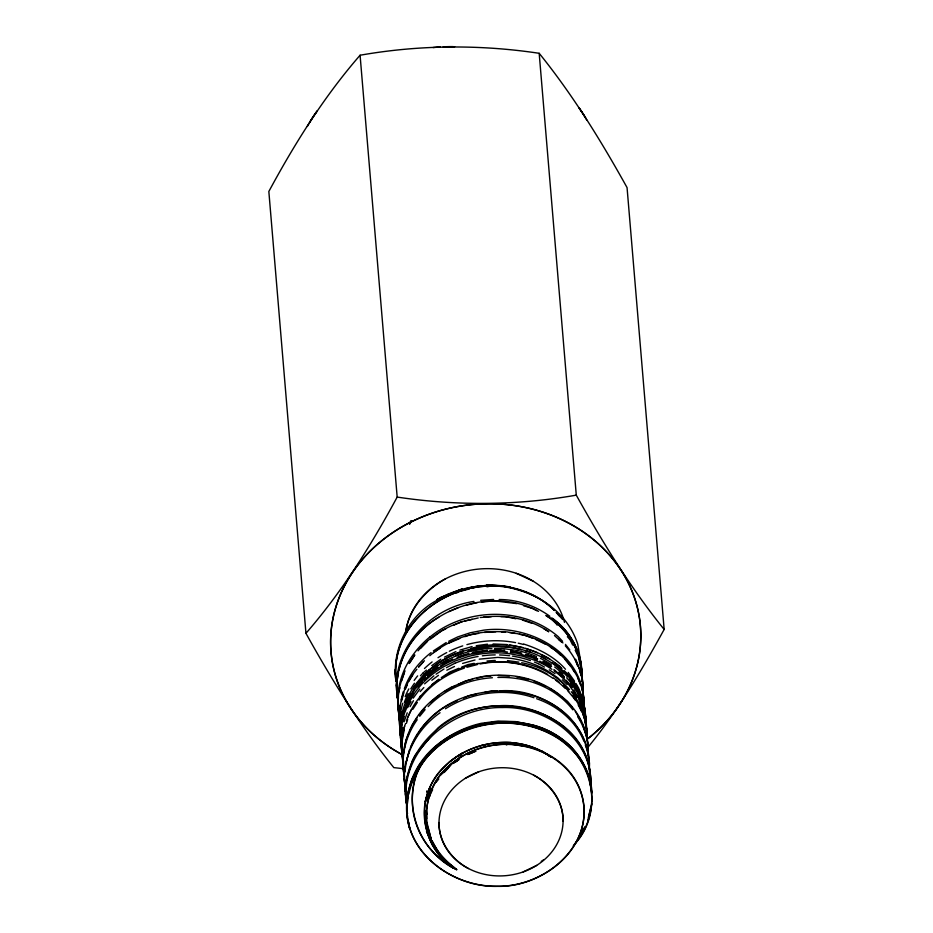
<?xml version="1.0" encoding="UTF-8"?>
<svg xmlns="http://www.w3.org/2000/svg" width="933" height="933" viewBox="0 0 933 933"><rect width="100%" height="100%" fill="white"/><g stroke="black" fill="none" stroke-linecap="round" stroke-linejoin="round"><path stroke-width="1.4" d="M591.942 801.412L591.965 797.388M401.482 740.079L401.423 748.464L402.555 753.864M401.505 737.28L402.776 727.495M584.303 703.412C583.708 691.166 579.708 678.723 572.419 668.786M589.329 771.521L589.458 763.054L587.312 750.494L585.353 745.14M398.321 701.674L398.741 712.765M398.368 698.899L398.461 693.359L399.86 687.808M590.577 785.714C593.668 739.228 545.443 705.838 502.409 707.541C450.149 706.468 396.222 753.374 407.278 808.153M407.464 815.477C411.15 857.579 454.756 885.942 494.688 886.233C538.329 888.123 586.974 854.441 583.953 807.383C579.031 750.645 504.543 727.775 460.715 757.269C427.99 775.346 414.392 822.101 438.522 852.447L431.874 840.54C437.309 852.389 446.592 861.87 456.855 869.661C456.738 870.023 450.709 864.366 450.324 864.541C418.451 840.96 418.812 789.411 449.858 765.212A78.78 68.739 -9.8 0 1 511.692 744.266L527.658 746.657A82.769 70.383 -7 0 1 567.8 769.795A81.008 69.439 -9 0 1 581.959 795.348C595.441 845.076 544.464 887.47 497.686 886.35C450.371 887.878 399.697 848.563 407.289 797.89C418.579 706.736 570.728 691.225 590.822 784.665M590.752 784.863C593.12 708.077 488.787 683.551 438.044 727.892L414.952 755.532L412.433 760.547L406.473 778.997L405.26 793.377L407.324 807.465M588.233 754.33C589.015 741.094 584.769 727.763 577.644 716.672M582.927 694.257C583.778 685.382 582.589 676.168 579.16 667.923M574.471 844.132C597.342 818.929 597.773 777.912 574.6 752.663C550.412 725.431 510.864 717.909 476.506 726.445C451.444 733.816 426.008 750.155 416.305 775.311C409.54 795.417 411.336 817.914 421.716 836.469C429.227 850.255 443.56 863.352 456.564 869.684C428.679 853.823 415.826 816.153 430.125 786.997L429.716 794.951L430.125 786.997C450.511 743.298 513.033 728.37 551.216 757.328M585.423 721.967C586.647 702.759 578.028 683.656 564.138 670.582M400.689 729.431L400.374 737.478L401.68 744.464M400.992 723.926L401.295 719.448M407.289 797.89L406.893 813.611M585.492 724.37L585.388 717.325M581.865 680.892L582.215 675.235L578.355 656.68L575.194 650.219M586.927 737.152C587.289 722.142 581.854 707.016 572.314 695.447M400.7 732.113L401.645 744.184L401.097 738.854M401.108 725.338L402.45 717.29M400.245 726.317L400.642 734.889M589.189 769.014C592.63 722.2 543.507 687.528 499.971 690.84M584.49 708.648L583.207 693.277L581.912 689.207M401.925 742.878L401.552 750.214L402.589 756.838M402.263 738.808L402.823 732.02L404.572 726.48M405.039 771.498C406.741 747.858 420.853 726.142 440.061 712.742M405.68 633.25C408.153 609.879 424.993 590.367 444.924 579.125M586.764 737.56L587.079 731.845L585.539 723.693M581.772 677.568C582.53 652.33 567.369 627.967 545.735 615.477M583.078 694.245C584.361 676.507 577.014 658.943 565.305 645.811M580.862 667.083L581.166 664.319L577.749 644.213A93.183 81.404 -4.1 0 0 517.99 589.924C460.75 571.952 388.431 617.599 396.175 681.137M591.802 803.884L587.813 820.352M400.758 729.944L400.724 735.379M402.158 719.04L403.464 713.698M405.12 768.244L404.141 775.638L405.423 791.872M405.703 763.987L409.237 751.065M401.213 725.524L401.575 722.83M402.135 718.795L403.336 713.5M590.717 807.686L588.42 817.238M591.72 800.479L592.128 797.598M408.444 796.91L406.695 808.141L407.511 813.728M408.876 794.1C421.051 733.839 498.444 706.106 550.54 733.805C592.443 753.596 606.555 811.535 573.34 845.636M401.272 722.025L400.385 727.332A93.16 81.381 -4.8 0 0 400.362 735.391M402.38 715.389L404.759 707.646M400.129 705.313L399.406 709.523L399.837 725.792M401.085 699.913L403.383 691.435M398.473 672.845L397.015 680.892L396.922 694.397L397.831 699.703M398.951 670.174C403.954 648.038 418.882 628.166 438.79 617.273M399.791 710.736L399.744 727.752L400.63 731.997L400.21 727.81M401.598 700.975L403.791 692.799M404.047 750.54L403.044 755.812L404.339 775.556M404.549 747.904L406.053 740.009L409.225 732.405M405.354 765.561L404.514 772.431M406.228 761.596L409.447 749.852M404.024 721.909L407.231 712.8M401.622 680.868L404.316 672.88M404.257 710.643L407.884 701.628M404.164 710.888C409.319 692.473 421.938 676.483 437.74 665.917M404.386 729.816C401.435 741.024 400.654 753.188 403.557 764.489M406.461 723.285L407.698 719.355M425.191 801.505L429.635 796.269L425.191 801.505L430.125 786.997M410.158 748.406C418.112 726.912 436.096 709.442 457.17 700.765M405.505 723.635C401.54 734.598 400.758 746.785 402.601 758.261M406.415 721.069C412.001 704.088 424.328 689.592 439.058 679.725M407.873 717.185L411.43 709.663M405.05 670.862C399.266 684.507 396.012 699.785 398.892 714.515M407.301 703.237L408.269 700.625A93.277 81.346 -5.4 0 1 410.975 695.68M404.351 688.846C409.144 674.396 419.15 661.847 431.093 652.61M406.695 702.561L411.091 694.035M405.948 702.957L407.441 700.007M410.287 729.874L412.398 724.801L417.144 717.804M405.528 688.881L407.266 684.974M409.004 681.067L412.736 674.991M410.065 706.643L413.436 700.683M584.839 826.708L580.758 834.102M411.22 746.108L417.646 733.898M429.67 795.826L432.62 789.645M409.797 697.861L415.01 689.405M412.759 709.418L417.354 702.374M409.634 524.334L411.488 520.777M409.447 663.13L414.823 655.013M409.155 663.526L414.532 655.293M587.219 748.161C617.389 711.739 641.403 670.757 664.156 629.437L627.058 187.591C601.039 140.79 572.874 95.014 539.181 53.298C479.795 44.387 419.232 44.807 360.08 55.234L397.178 497.079C371.171 545.257 341.956 591.93 305.942 633.32C331.961 680.11 360.126 725.897 393.819 767.614L403.767 768.722M414.03 689.324L416.223 685.79A93.16 81.194 -5.5 0 1 420.736 680.39M411.021 701.651L408.829 705.161A93.218 81.509 -4.9 0 0 407.663 707.611M413.226 698.141L419.792 689.125M414.019 687.493L417.389 683.189M580.851 833.286L583.976 828.644M418.73 715.459L424.981 707.727M413.004 693.907L411.336 696.216A92.53 80.774 -5 0 0 400.514 735.146L401.598 745.747M417.996 686.98L422.486 681.871M419.022 700.088C430.09 684.927 446.557 673.953 464.307 668.156M417.191 719.728C405.26 736.3 400.222 757.969 404.595 778.005M419.71 716.299L425.098 709.663M420.153 691.621L423.839 687.539M418.765 666.885L424.398 660.727M419.36 731.659C459.537 668.984 580.384 678.932 588.991 760.582M443.98 772.536L447.91 768.43M420.363 682.559L425.203 677.556M418.066 650.826C429.378 636.994 445.239 626.964 462.29 621.786M416.888 669.229C403.557 684.985 397.4 706.246 399.721 726.714M418.66 667.002L423.43 661.672M436.166 782.239L438.825 778.938M444.131 772.337L449.706 766.261M360.08 55.234C324.066 96.624 294.851 143.297 268.844 191.475L305.942 633.32M419.967 696.566L420.596 695.785M420.002 680.029C430.766 665.929 446.779 656.237 463.456 650.768M420.445 648.505L427.361 641.438M424.597 683.877L433.915 675.819M428.154 706.596C444.831 689.265 468.494 679.119 492.402 677.755M431.664 684.752L438.918 679.189M430.136 702.607L438.813 695.423M424.375 680.017L430.043 674.419A93.813 81.742 -5.4 0 1 470.675 654.161L486.128 651.561L501.849 651.281L507.505 652.015M451.619 764.325L440.259 775.23L445.892 770.145M429.798 655.724C450.312 637.845 478.454 629.448 505.441 632.073M431.839 680.262L438.44 675.34M432.352 671.224L437.974 667.212M433.542 652.668L440.283 648.12M455.596 761.923L457.788 760.057L462.791 752.639L449.368 761.934M423.267 672.786L426.451 670.104M431.746 665.626L440.843 659.234M436.049 674.186L444.003 668.984M433.344 650.919L446.219 642.545M429.95 637.017C465.602 607.57 522.69 606.17 558.179 636.609L562.576 641.274M430.708 638.942L441.869 630.661L445.787 628.877M428.947 670.104L440.026 661.952M541.257 861.416L543.589 859.783M442.149 662.873L447.992 659.538M444.505 691.54L455.479 685.592M441.274 677.626L449.858 671.97L458.908 668.261M452.738 763.591L457.24 760.687M453.018 763.381L459.176 759.532M436.959 599.767L462.313 588.875L440.026 597.773L436.959 599.767C472.961 578.88 523.984 579.661 554.26 610.415M445.146 675.935L450.021 672.891L465.345 666.594L478.093 663.363M443.933 663.55L452.68 659.036M446.825 670.221L454.488 666.489M448.528 643.303L459.771 638.487M444.493 657.112L455.887 651.607M448.925 611.593L458.161 607.756M445.426 708.765C471.422 692.263 504.73 687.633 533.944 697.721M446.441 667.69L455.012 663.188M448.691 641.274L457.8 636.889L470.36 632.749L483.597 630.172C524.358 624.725 572.605 646.627 582.484 689.324M455.281 655.911L462.885 652.948M506.339 744.942L511.202 742.528L494.525 742.866M465.427 778.239L478.827 771.766M523.261 871.889L536.662 865.416M451.315 687.318L465.765 680.962L475.107 678.163A89.93 78.15 -11 0 1 506.946 675.41C545.922 676.973 586.542 705.628 587.93 747.17M453.625 625.297L461.45 621.728L472.18 619.302M449.403 661.182L444.306 663.48A93.277 81.346 -5.4 0 0 440.749 665.626M457.053 657.718L464.984 654.954M458.045 684.449L465.754 681.02L472.669 679.294M463.631 698.001L469.171 695.668L476.122 694.187M461.497 667.2L467.969 664.564L474.267 663.328M467.655 754.552L474.046 751.975M457.986 656.925L468.867 653.357M462.616 663.41L475.025 659.981M459.876 650.126L472.075 646.546M467.923 754.412L471.958 752.931M464.902 636.656L470.034 634.825L478.641 633.39M468.063 651.211C485.207 645.823 504.007 645.088 521.442 649.601M466.897 667.282L477.474 664.506M466.325 605.179L477.299 602.59M471.083 648.435C501.907 639.77 537.338 646.277 561.363 667.993M464.902 620.993L478.232 617.949M471.993 752.499L475.912 751.333M440.026 597.773L448.341 595.312M469.241 588.956L447.607 594.624L457.438 592.665M471.946 588.245L477.358 586.822L492.566 585.679L501.709 586.052M471.83 653.205L484.309 651.047M476.821 678.268L483.726 676.542L490.863 676.04M480.227 617.494L491.224 616.771M450.044 595.067C414.369 605.027 390.426 645.065 396.163 681.428M473.113 652.435L487.399 650.278M484.46 692.414L491.411 690.933L497.137 690.875M486.944 586.799L492.566 585.679L486.338 585.248C511.202 584.886 536.627 592.875 554.61 610.52M476.25 645.718L487.434 644.178M479.224 659.165L497.767 657.392L510.759 658.325A94.338 81.882 -5.9 0 1 547.298 670.699L557.806 677.825L569.562 689.58M480.168 663.981C502.84 659.409 527.483 662.593 547.543 674.349M486.991 660.996L495.271 660.424M473.952 601.435C433.705 607.138 398.274 641.916 396.362 683.306L397.038 696.298L398.088 700.613M480.658 600.316L493.662 599.452M484.379 632.434L495.808 631.793M483.656 617.098C506.071 614.439 529.944 618.754 548.709 631.711M664.156 629.437C630.463 587.72 602.298 541.945 576.279 495.143C517.127 505.569 456.552 506.001 397.178 497.079M481.463 602.147L493.965 600.794L516.859 603.639M489.942 650.616L496.986 650.079M498 675.527L509.36 675.982M494.665 649.893L504.776 650.313M497.872 677.463C525.885 676.437 555.508 687.12 572.874 709.861M493.056 643.968L506.981 644.551M491.889 648.61L485.09 648.773L468.961 651.654A93.16 81.194 -5.5 0 0 433.379 668.798M494.607 648.54L501.406 648.377L517.418 650.464A93.172 80.844 -5.3 0 1 536.557 656.599M500.928 616.631L505.08 616.573L515.891 618.754M501.499 631.863L507.202 631.921L515.354 633.472M499.167 599.534C517.209 599.429 535.32 605.75 549.875 616.281M507.47 660.599L518.876 662.15M493.23 646.161C515.716 645.916 538.423 652.47 556.348 666.244A94.525 81.917 -5.2 0 1 567.486 676.81M426.136 810.31L426.871 814.357M516.439 676.74L528.743 679.574M510.526 650.966L521.792 653.217M509.476 632.539C535.554 635.116 561.316 649.076 574.6 672.145M509.721 644.89L523.121 647.63M510.456 587.149C455.642 575.626 389.236 619.99 396.105 679.586M510.328 652.377L517.383 653.298L532.276 657.602L537.291 659.969M519.424 634.242L524.859 635.268L532.953 638.37M509.161 653.59L522.608 656.179L535.46 660.506A92.635 80.425 -5.3 0 1 551.893 669.323M522.643 620.118L531.95 623.314M521.664 662.733C539.694 666.034 557.036 675.469 568.768 689.639M525.302 650.604L530.445 651.945M525.722 648.377L537.431 652.75M525.92 654.418L536.58 658.255M534.131 681.16L545.455 686.152M523.541 605.704L532.906 608.584L536.72 610.649M523.646 644.038C539.297 648.948 554.517 656.832 565.491 669.253M536.638 698.747C557.164 705.721 575.626 720.766 583.895 741.117M535.647 639.408L545.735 644.376M541.035 656.4L546.062 658.978M543.787 628.667L548.616 631.606M516.194 573.282L533.408 581.306M539.799 661.159L550.552 667.2M541.315 654.616L546.505 657.1M542.901 661.345L551.263 666.279M550.318 688.682L559.578 695.132M546.878 616.142C566.751 628.026 580.373 649.485 581.819 672.728M538.341 663.643L544.417 667.072M549.28 669.812L555.018 673.638M538.493 611.372C481.545 580.349 394.787 621.273 396.922 689.954M552.044 662.617C570.04 673.754 583.148 693.266 585.038 714.515M553.514 677.999L559.03 682.128M550.435 647.28L555.147 650.184L560.43 655.071M533.548 775.09C550.412 784.047 563.357 801.587 563.089 821.157A62.103 54.044 -4.8 0 1 469.439 869.02A62.103 54.044 -4.8 0 1 470.605 775.311A62.103 54.044 -4.8 0 1 563.089 821.157M468.529 868.576C451.677 859.608 438.72 842.067 439 822.498M542.015 751.053L549.362 756.092M553.91 669.521L564.092 678.209M558.995 672.017L561.199 673.649A94.011 81.626 -5.1 0 1 564.15 676.448M552.103 618.043C569.958 630.766 582.04 651.91 581.912 674.081M558.54 639.443L562.961 642.93M561.829 696.963L567.439 701.523L571.812 707.039M562.331 679.807L567.136 684.542M563.194 685.673L568.885 691.376M551.275 757.223C519.926 733.898 472.168 739.041 444.726 766.296C414.24 793.89 419.36 846.219 453.613 868.273C418.346 849.683 401.831 803.628 419.36 767.358A93.148 81.078 -4.8 0 0 409.762 829.087L408.736 822.101M554.505 635.56L561.503 642.009M564.675 658.99L570.809 666.547M565.993 680.075L572.139 687.574M556.126 612.433L562.657 619.524M565.433 644.388L569.818 649.904M564.313 677.44L561.573 674.384A93.137 80.868 -5.3 0 0 559.45 672.565M570.693 684.577L572.512 686.618M557.176 625.145C556.278 623.139 551.52 619.979 551.228 618.147C570.355 630.16 581.749 652.61 581.9 675.037M567.357 636.714L570.133 639.863L572.664 645.041M568.22 672.401L574.565 681.16M574.063 696.263L575.918 698.607M572.967 691.889L576.746 697.616M571.264 691.738C580.256 702.584 585.318 716.311 586.81 730.236A94.525 81.836 -4.5 0 1 587.02 737.07M575.311 711.459L580.851 720.801M556.569 612.281L559.019 615.687M573.795 689.93L579.393 699.797M575.929 683.446L578.647 688.006L583.137 700.03L585.306 712.287M578.308 696.694L582.18 705.908M577.97 678.524L580.618 685.149M577.2 696.718L567.556 682.921A92.635 80.425 -5.3 0 0 554.05 670.827M579.148 700.403L581.096 704.1A93.708 81.276 -4.8 0 1 586.659 733.688M575.731 659.293L578.11 665.229M579.311 702.771L582.507 709.208A93.23 80.844 -4.4 0 1 585.294 718.842M581.877 710.864L584.769 719.623M582.6 724.416L587.219 738.609L588.163 748.161M434.72 846.814L426.498 831.256L432.539 845.24M581.702 704.963L583.801 711.646M426.836 791.266L428.457 794.998M426.848 791.184L428.364 794.951M575.148 659.444L577.632 665.987M579.626 671.224L581.609 676.448L582.18 681.883M583.032 708.625L583.883 711.343M428.34 828.97L431.209 839.35L426.999 822.719M407.185 805.75L405.75 800.141L405.528 793.621L407.231 809.191M405.447 789.773L404.642 781.143M400.828 739.974L401.493 742.761M584.431 714.386L586.111 725.431M407.266 807.022C395.522 753.736 447.175 706.514 498.175 705.803C543.064 702.222 594.018 736.522 590.356 785.12M400 728.043L400.84 732.02M401.68 745.7L400.98 739.018M582.74 690.735L584.326 703.272M404.549 777.084C398.263 748.546 410.45 718.025 432.889 699.797A98.362 86.921 -10.2 0 1 451.269 687.224M405.493 792.35L404.246 778.379L405.4 789.645M398.904 713.722C394.916 692.857 400.91 670.874 413.634 654.045A98.338 87.329 -9.3 0 1 429.88 636.947M400.257 728.358L400.689 730.924M397.446 694.152L397.971 698.35M403.488 767.346L402.963 763.147L403.534 768.734M404.001 771.544L404.514 775.743M398.846 709.861L397.691 700.298L398.927 712.567M399.791 722.364L398.962 715.529L399.791 723.716M400.444 727.822L400.782 730.562M400.747 734.866L400.245 730.772L400.677 734.807M401.237 738.959L401.726 743.065M401.202 739.426L401.68 743.473M402.648 756.01L401.691 747.904L402.543 756.301M396.059 678.501L395.125 669.824A93.067 80.786 -4.9 0 0 395.557 678.489M396.677 684.286L396.991 687.178M582.612 685.953L583.335 692.741M591.114 787.534L591.697 793.283M396.957 690.513L396.408 685.055A93.078 80.856 -5.4 0 0 396.572 690.537M397.376 694.607L397.924 700.065M402.963 760.488L403.254 763.287M403.826 771.533L404.386 777.131M586.006 725.151L584.909 713.943A94.011 81.626 -5.1 0 0 583.09 707.121M591.989 792.024C589.749 759.87 563.952 733.116 533.408 725.163L515.599 721.606L498.07 721.057L481.09 723.332C461.369 727.822 443.093 738.096 429.133 752.733L419.174 765.34L411.826 779.545L408.141 792.094L406.73 803.301L407.243 812.62M396.478 683.714L396.735 686.466M539.181 53.298L576.279 495.143M404.397 778.239L405.423 791.709M400.444 735.041L399.627 723.67A93.16 80.844 -6.4 0 1 400.35 714.095M400.747 738.551L400.129 727.169A93.218 81.393 -5.4 0 1 400.747 720.078M426.521 810.754L426.848 818.731M400.654 729.559L400.747 732.265M402.869 755.019A155.251 135.122 -4.8 0 1 363.17 558.54A155.251 135.122 -4.8 0 1 592.233 538.551A155.251 135.122 -4.8 0 1 587.592 738.901M620.842 569.923A155.205 135.087 -4.8 0 1 588.571 738.12M401.505 754.226A155.205 135.087 -4.8 0 1 350.61 708.065A155.205 135.087 -4.8 0 1 409.552 522.725A155.205 135.087 -4.8 0 1 620.772 569.923M309.884 121.966A155.251 135.122 -4.8 0 1 317.092 111.074M437.437 47.151A155.251 135.122 -4.8 0 1 440.329 46.953A155.205 135.087 -4.8 0 0 433.075 47.56M444.668 46.743A155.251 135.122 -4.8 0 1 453.298 46.65M579.323 108.228A155.251 135.122 -4.8 0 1 585.527 117.721M307.365 126.41A155.205 135.087 -4.8 0 1 316.963 111.237M443.187 46.837A155.205 135.087 -4.8 0 1 454.674 46.708M579.3 108.333A155.205 135.087 -4.8 0 1 586.764 120.03M409.54 523.483A74.523 64.855 -4.8 0 1 410.882 520.859M478.151 663.655A93.183 80.518 -6.5 0 1 553.211 678.443M555.508 680.052A93.183 80.518 -6.5 0 1 565.13 688.216M568.08 691.271A93.183 80.518 -6.5 0 1 571.696 695.528M571.836 695.447A93.195 80.331 -5 0 1 575.194 700.088M578.18 704.94A93.195 80.331 -5 0 1 581.376 711.308M584.793 720.824A93.195 80.331 -5 0 1 586.367 727.833M586.799 730.691A93.195 80.331 -5 0 1 587.347 737.863M546.481 657.124A93.685 81.113 -5.4 0 1 550.062 659.351M554.634 662.558A93.685 81.113 -5.4 0 1 561.981 668.728M566.716 673.544A93.685 81.113 -5.4 0 1 571.101 678.862M573.62 682.385A93.685 81.113 -5.4 0 1 577.317 688.507A93.673 81.031 -4.8 0 1 585.807 725.711M402.321 753.024A93.218 81.509 -4.9 0 1 400.817 738.901M400.852 736.044A93.218 81.509 -4.9 0 1 402.158 724.603M402.776 721.757A93.218 81.509 -4.9 0 1 404.257 716.392M570.401 683.481A94.011 81.626 -5.1 0 1 572.011 685.592M578.133 695.342A94.011 81.626 -5.1 0 1 582.169 704.438M397.831 700.065A93.078 80.856 -5.4 0 1 396.957 694.642M397.05 687.038A93.067 80.786 -4.9 0 1 396.443 684.216M401.003 714.876A92.565 80.903 -5.5 0 1 401.552 712.066M404.351 702.339A92.565 80.903 -5.5 0 1 408.153 693.581M410.765 688.869A92.565 80.903 -5.5 0 1 414.462 683.236M420.456 675.795A92.565 80.903 -5.5 0 1 423.29 672.81M586.076 726.049A94.455 81.824 -4.5 0 0 585.702 717.337L583.522 705.861L579.37 694.782A94.525 81.917 -5.2 0 0 569.27 678.909M440.061 661.987A93.055 81.008 -5.7 0 1 493.23 646.219M401.19 717.244A93.218 81.393 -5.4 0 1 428.993 670.151M400.805 711.378A93.16 80.844 -6.4 0 1 402.788 703.249M405.179 696.566A93.16 80.844 -6.4 0 1 408.841 688.892M414.159 680.425A93.16 80.844 -6.4 0 1 417.634 675.9M424.468 668.518A93.16 80.844 -6.4 0 1 432.096 661.929M438.009 657.707A93.16 80.844 -6.4 0 1 446.732 652.575M449.321 651.269A93.16 80.844 -6.4 0 1 462.745 645.881M466.897 644.633A93.16 80.844 -6.4 0 1 515.599 642.639M518.247 643.187A93.16 80.844 -6.4 0 1 523.471 644.493M584.385 710.701A93.23 80.856 -4.4 0 0 582.892 705.383L577.329 692.554L569.282 680.752A93.172 80.844 -5.3 0 0 566.646 677.79M584.979 713.407A93.23 80.856 -4.4 0 1 586.309 725.687M540.417 658.371A93.172 80.844 -5.3 0 1 551.275 664.623M554.645 667.002A93.172 80.844 -5.3 0 1 562.914 673.964M423.675 677.288A93.16 81.194 -5.5 0 1 431.104 670.582M401.447 744.721A93.16 81.381 -4.8 0 1 400.677 739.414M585.166 715.413A93.137 80.809 -4.5 0 1 586.379 725.233M496.986 650.114A93.137 80.868 -5.3 0 1 501.184 650.243M510.969 651.199A93.137 80.868 -5.3 0 1 520.497 653.03M525.827 654.476A93.137 80.868 -5.3 0 1 537.711 658.896M544.242 662.138A93.137 80.868 -5.3 0 1 551.578 666.582M415.71 688.519A93.277 81.346 -5.4 0 1 419.29 684.029M421.203 681.848A93.277 81.346 -5.4 0 1 423.197 679.714M427.431 675.644A93.277 81.346 -5.4 0 1 431.746 671.982M509.15 653.613A93.685 81.521 -5.5 0 0 468.249 656.529L455.421 660.902L443.455 666.85A92.682 80.844 -5.4 0 0 415.08 692.449L408.736 702.922L404.164 714.013A93.627 81.789 -4.9 0 0 401.715 748.604M586.834 731.6A93.23 80.844 -4.4 0 1 586.764 737.35M585.842 721.641A93.23 80.844 -4.4 0 1 586.262 724.451M455.036 663.246A93.218 81.008 -5.6 0 1 478.104 656.482M482.361 655.829A93.218 81.008 -5.6 0 1 495.236 654.908M499.563 654.954A93.218 81.008 -5.6 0 1 509.57 655.724M512.427 656.121A93.218 81.008 -5.6 0 1 530.422 660.587M534.411 662.068A93.218 81.008 -5.6 0 1 538.294 663.713M465.31 588.863A68.307 59.455 -4.8 0 1 485.58 585.597M489.673 585.597A68.307 59.455 -4.8 0 1 495.155 585.924M405.528 632.807A80.728 70.267 -4.8 0 1 481.498 568.85A80.728 70.267 -4.8 0 1 564.488 622.369M484.857 745.304L482.151 745.07L484.857 745.292"/></g></svg>
